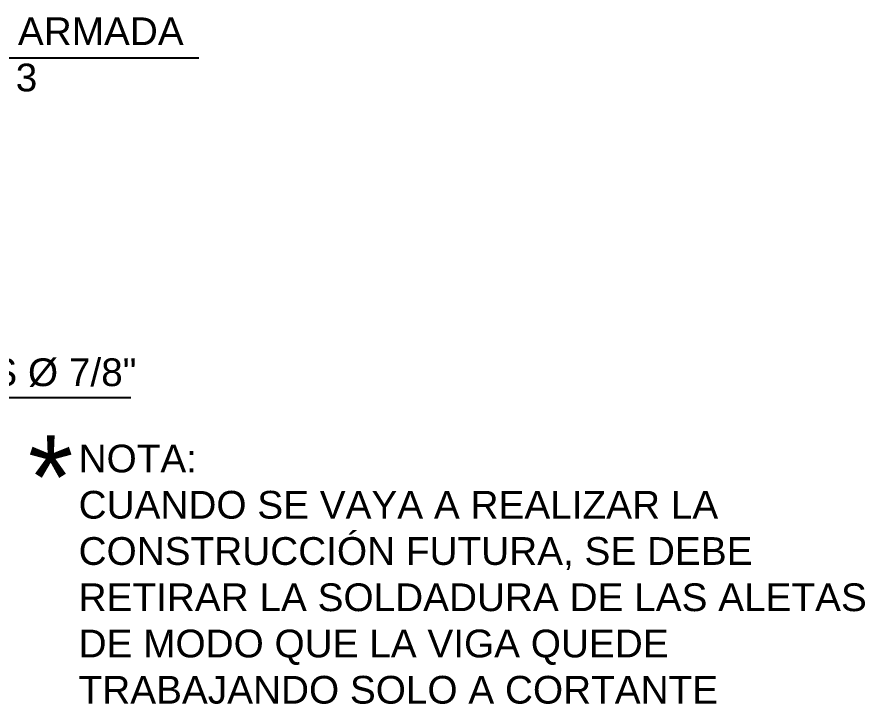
# Model space of a CAD drawing. Header units: millimetres. Extents: x 59135 to 3708801, y -250967 to 196121.
# Drawn here: x 3706783 to 3708801, y 167161 to 168795 of the extents above; entities that cross this region are included whole.
import ezdxf

# ---------------------------------------------------------------- set-up
doc = ezdxf.new("R2010")
doc.units = ezdxf.units.MM
doc.header["$LTSCALE"] = 5
doc.layers.add('EE-COTAS', color=1, linetype='Continuous')
doc.layers.add('EE-TEXTO 2', color=2, linetype='Continuous')
doc.styles.add('ARIAL EE', font='arial.ttf')
doc.dimstyles.new('EE 1_STANDAR', dxfattribs={"dimtxt": 2, "dimasz": 1.5, "dimexe": 1, "dimexo": 0.5, "dimgap": 0.8, "dimtad": 1, "dimdec": 0, "dimdsep": 46, "dimtxsty": 'ARIAL EE', "dimcen": 0.09, "dimclrd": 256, "dimclre": 256, "dimclrt": 2, "dimadec": 0, "dimazin": 0, "dimtfac": 1, "dimtdec": 0, "dimtofl": 0, "dimtmove": 1, "dimatfit": 2, "dimfxl": 1, "dimtolj": 1, "dimlwd": -1, "dimlwe": -1, "dimarcsym": 1})

msp = doc.modelspace()

# ---------------------------------------------------------------- texts
at = {"layer": 'EE-COTAS', "color": 2, "char_height": 66, "attachment_point": 7, "style": 'ARIAL EE'}
for s, insert, width in [('VIGA ARMADA TIPO 3', (3706539.4, 168617.5), 763.843), ('8 PERNOS %%C 7/8" A490', (3706317.4, 167806.3), 762.188)]:
    msp.add_mtext(s, dxfattribs=dict(at, insert=insert, width=width))
at = {"layer": 'EE-TEXTO 2', "color": 2, "attachment_point": 7, "style": 'ARIAL EE'}
for s, insert, char_height, width in [('*', (3706809.4, 167601.9), 198, 782.831), ('NOTA:\\PCUANDO SE VAYA A REALIZAR LA CONSTRUCCIÓN FUTURA, SE DEBE RETIRAR LA SOLDADURA DE LAS ALETAS DE MODO QUE LA VIGA QUEDE TRABAJANDO SOLO A CORTANTE', (3706929.7, 167161), 66, 1916.067)]:
    msp.add_mtext(s, dxfattribs=dict(at, insert=insert, char_height=char_height, width=width))

# ---------------------------------------------------------------- leaders
at = {"layer": 'EE-COTAS', "annotation_type": 0, "has_hookline": 1, "hookline_direction": 0}
for points, text_width in [([(3706377.7, 168412.8), (3706573, 168698), (3706574.5, 168698)], 640.1), ([(3705673.1, 168160.1), (3706309.9, 167889.8), (3706311.4, 167889.8)], 742.1)]:
    msp.add_leader(points, dimstyle='EE 1_STANDAR', override={"dimscale": 0, "dimgap": 0.8, "dimtad": 1}, dxfattribs=dict(at, text_width=text_width))

doc.saveas('drawing.dxf')
